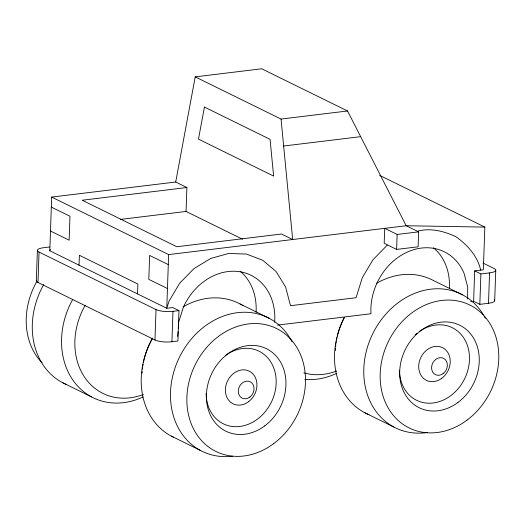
<?xml version="1.0" encoding="UTF-8"?>
<svg xmlns="http://www.w3.org/2000/svg" width="525" height="525" viewBox="0 0 525 525"><rect width="100%" height="100%" fill="white"/><g stroke="black" fill="none" stroke-linecap="round" stroke-linejoin="round"><path stroke-width="0.79" d="M467.644 298.856L467.69 287.011L464.015 273.184A56.182 46.62 -63.8 0 0 407.925 251.797A56.182 46.62 -63.8 0 0 370.978 313.753L277.581 325.1M36.323 280.783L37.387 250.373M242.524 239.203L186.06 211.444L186.893 187.517L175.711 182.018L51.673 197.078L49.796 250.766L166.766 308.28L172.751 307.552L178.973 310.61L177.909 341.02L171.918 341.749A12.416 3.294 2 0 1 154.967 339.997L37.997 282.483L39.053 252.072A12.416 3.294 2 0 1 43.575 247.715L49.567 246.986M79.039 265.145L79.38 255.275L137.865 284.032L137.524 293.902M154.967 339.997L156.03 309.586L39.053 252.072M51.673 197.078L168.643 254.592L166.766 308.28L169.024 301.12L179.694 283.218L193.974 268.61L210.748 258.425L228.729 253.45L246.507 254.08L262.71 260.262L276.084 271.51L285.593 286.958L290.502 305.688L356.062 297.721L362.322 277.64L372.999 259.737L387.273 245.129M171.918 341.749L172.981 311.338L178.973 310.61M396.618 249.414L397.143 234.458L384.707 228.349L384.188 243.298L396.618 249.414L418.097 246.802L418.622 231.853L406.186 225.737L168.643 254.592M494.268 299.768A12.416 3.294 2 0 1 488.506 303.293L479.837 304.349L473.622 301.291L474.685 270.88L483.348 269.824L484.844 227.095L379.641 175.37M479.837 304.349L480.9 273.932L474.685 270.88M488.506 303.293L489.569 272.882A12.416 3.294 2 0 0 494.091 268.518L483.053 263.097M494.694 300.635L495.758 270.224M177.732 336.44L178.047 331.662M178.257 328.479L178.671 322.114L183.35 307.276A56.182 46.62 -63.8 0 1 240.063 271.773A56.182 46.62 -63.8 0 1 274.654 322.317M175.711 182.018L195.221 76.867L261.706 68.788L347.53 110.985L406.186 225.737L484.844 227.095M49.796 250.766L50.249 249.336M417.414 231.249C430.375 227.614 444.13 231.157 456.015 236.782C467.427 244.912 477.625 256.128 480.67 270.152M195.221 76.867L281.046 119.057L347.53 110.985M283.644 146.016L360.655 136.664M186.893 187.517L82.182 200.235L176.774 246.743L281.492 234.025L292.681 239.525L281.046 119.057M120.31 219.43L186.06 211.444M397.143 234.458L418.622 231.853M480.9 273.932L489.569 272.882M470.623 301.652L473.622 301.291M462.637 294.879L433.374 280.494A74.498 61.819 -63.8 0 0 376.294 283.447M51.319 207.099L69.969 216.267L69.136 240.194L50.485 231.026M168.289 264.607L149.638 255.439L148.805 279.366L167.455 288.533M240.069 303.975L269.338 318.36M364.599 412.643L393.862 427.028M62.363 382.561L91.626 396.952M171.294 436.117L200.563 450.509M143.102 396.933A74.498 61.819 -63.8 0 1 73.612 381.111A74.498 61.819 -63.8 0 1 72.614 299.637M65.986 384.32A74.498 61.819 -63.8 0 1 43.746 284.543M41.98 362.755A68.539 56.871 -63.8 0 1 36.894 281.348M143.384 394.452A66.301 55.02 -63.8 0 1 84.177 376.583A66.301 55.02 -63.8 0 1 85.188 305.274M182.995 306.928A74.498 61.819 -63.8 0 1 242.865 305.576M173.447 437.207A74.498 61.819 -63.8 0 1 152.677 338.1M232.444 456.212A74.498 61.819 -63.8 0 1 180.403 355.327A74.498 61.819 -63.8 0 1 292.005 341.768M225.474 355.405A40.451 33.574 -63.8 0 1 274.509 370.164A40.451 33.574 -63.8 0 1 246.593 424.915A40.451 33.574 -63.8 0 1 206.148 393.297M142.15 373.163A66.301 55.02 -63.8 0 1 142.242 371.575M142.446 369.18A66.301 55.02 -63.8 0 1 142.623 367.572M142.839 365.958A66.301 55.02 -63.8 0 1 143.095 364.35M143.377 362.742A66.301 55.02 -63.8 0 1 152.421 338.33M433.545 247.78A56.182 46.62 -63.8 0 1 449.407 288.067M240.24 271.254A56.182 46.62 -63.8 0 1 256.062 312.342M37.997 282.483A12.416 3.294 2 0 1 36.428 280.357M172.981 311.338A12.416 3.294 2 0 1 156.03 309.586M368.97 414.717A74.498 61.819 -63.8 0 1 344.433 317.454M427.265 432.528A74.498 61.819 -63.8 0 1 372.277 334.701A74.498 61.819 -63.8 0 1 483.335 314.757M484.148 316.155A74.498 61.819 -63.8 0 1 485.303 318.288M419.403 331.478A40.451 33.574 -63.8 0 1 467.88 346.92A40.451 33.574 -63.8 0 1 440.127 401.356A40.451 33.574 -63.8 0 1 399.459 370.598M415.124 334.865A40.451 33.574 -63.8 0 1 416.922 333.336M335.423 350.477A66.301 55.02 -63.8 0 1 335.541 348.101M335.672 346.5A66.301 55.02 -63.8 0 1 335.829 344.899M336.033 343.284A66.301 55.02 -63.8 0 1 336.262 341.677M336.532 340.069A66.301 55.02 -63.8 0 1 337.004 337.66M337.358 336.072A66.301 55.02 -63.8 0 1 344.216 317.599M336.4 373.452A74.498 61.819 -63.8 0 1 304.861 379.378M336.689 370.972A66.301 55.02 -63.8 0 1 303.837 372.868M204.428 107.067L198.483 139.132L273.617 176.078L270.073 139.342L204.428 107.067M273.814 443.54A68.539 56.871 -63.8 0 0 277.804 329.162A68.539 56.871 -63.8 0 0 186.893 397.149A68.539 56.871 -63.8 0 0 273.814 443.54M264.712 425.9A45.97 38.148 -63.8 0 0 267.389 349.178A45.97 38.148 -63.8 0 0 206.41 394.78A45.97 38.148 -63.8 0 0 264.712 425.9M248.515 401.743A18.224 15.127 -63.8 0 0 249.578 371.326A18.224 15.127 -63.8 0 0 225.402 389.406A18.224 15.127 -63.8 0 0 248.515 401.743M249.848 397.077A9.115 7.56 -63.8 0 0 250.379 381.872A9.115 7.56 -63.8 0 0 238.291 390.908A9.115 7.56 -63.8 0 0 249.848 397.077M467.112 420.059A68.539 56.871 -63.8 0 0 471.109 305.688A68.539 56.871 -63.8 0 0 380.192 373.675A68.539 56.871 -63.8 0 0 467.112 420.059M458.01 402.419A45.97 38.148 -63.8 0 0 460.694 325.697A45.97 38.148 -63.8 0 0 399.709 371.3A45.97 38.148 -63.8 0 0 458.01 402.419M441.82 378.262A18.224 15.127 -63.8 0 0 442.877 347.852A18.224 15.127 -63.8 0 0 418.707 365.925A18.224 15.127 -63.8 0 0 441.82 378.262M443.146 373.597A9.115 7.56 -63.8 0 0 443.678 358.391A9.115 7.56 -63.8 0 0 431.589 367.428A9.115 7.56 -63.8 0 0 443.146 373.597"/></g></svg>
